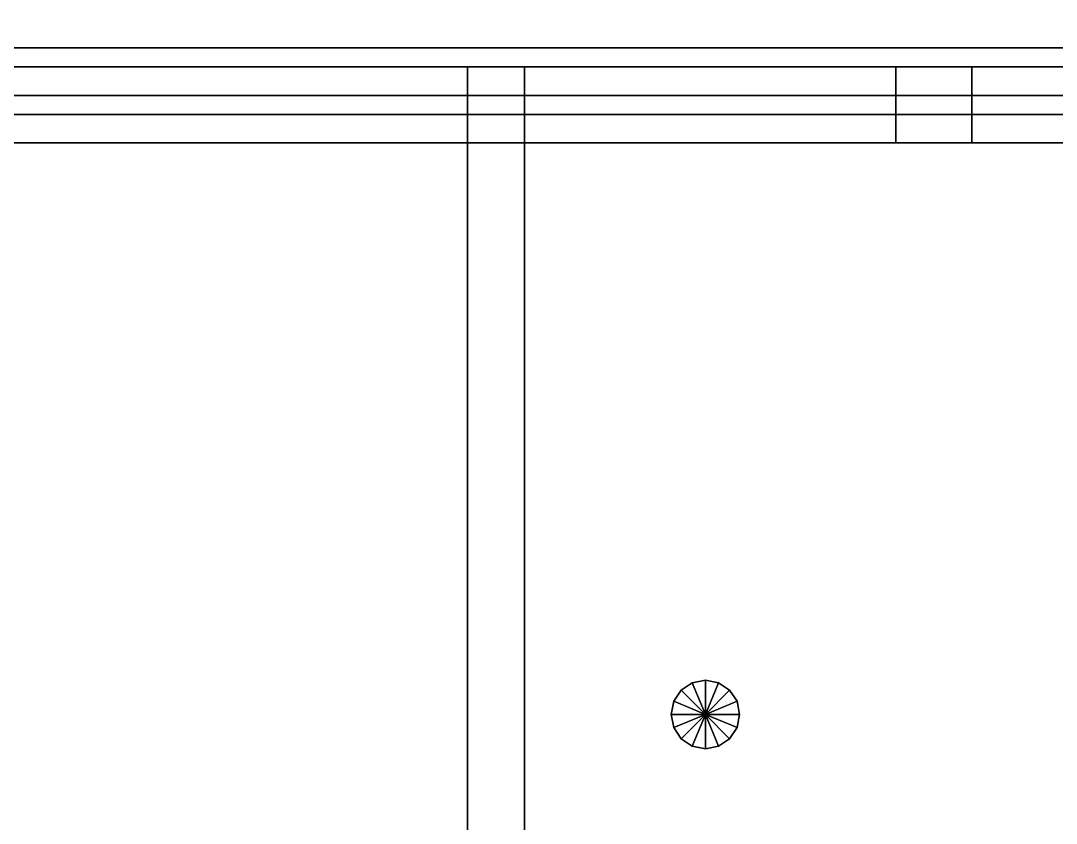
# Model space of a CAD drawing. Header units: millimetres. Extents: x -8000 to 18500, y -500 to 32500.
# Drawn here: x 5681 to 6769, y 11686 to 12528 of the extents above; entities that cross this region are included whole.
import ezdxf

# ---------------------------------------------------------------- set-up
doc = ezdxf.new("R2010")
doc.units = ezdxf.units.MM
for name, color, linetype in [('3D-GLAZING', 7, 'Continuous'), ('3D-LIGHTS', 7, 'Continuous'), ('3D-PERGOLA', 7, 'Continuous'), ('3D-SITE', 7, 'Continuous'), ('3D-SLABS', 7, 'Continuous')]:
    doc.layers.add(name, color=color, linetype=linetype)

msp = doc.modelspace()

# ---------------------------------------------------------------- linework, layer by layer
at = {"layer": '3D-GLAZING', "color": 7}
for points in [[(0, 12430, 5030), (0, 12500, 5030), (10000, 12500, 5030), (10000, 12430, 5030)], [(0, 12500, 5030), (0, 12500, 5070), (10000, 12500, 5070), (10000, 12500, 5030)], [(0, 12430, 5070), (10000, 12430, 5070), (10000, 12500, 5070), (0, 12500, 5070)], [(50, 12450, 3950), (50, 12480, 3950), (9950, 12480, 3950), (9950, 12450, 3950)], [(50, 12480, 3950), (50, 12480, 5030), (9950, 12480, 5030), (9950, 12480, 3950)], [(50, 12450, 5030), (9950, 12450, 5030), (9950, 12480, 5030), (50, 12480, 5030)], [(50, 12450, 3950), (9950, 12450, 3950), (9950, 12450, 5030), (50, 12450, 5030)], [(0, 12430, 5030), (10000, 12430, 5030), (10000, 12430, 5070), (0, 12430, 5070)]]:
    msp.add_3dface(points, dxfattribs=at)
at = {"layer": '3D-LIGHTS', "color": 7}
for points in [[(6386.2, 11833.3, 6510), (6374.5, 11825.5, 6510), (6374.5, 11825.5, 6550), (6386.2, 11833.3, 6550)], [(6400, 11800, 6550), (6386.2, 11833.3, 6550), (6374.5, 11825.5, 6550), (6400, 11800, 6550)], [(6400, 11800, 6510), (6374.5, 11825.5, 6510), (6386.2, 11833.3, 6510), (6400, 11800, 6510)], [(6400, 11836, 6510), (6386.2, 11833.3, 6510), (6386.2, 11833.3, 6550), (6400, 11836, 6550)], [(6400, 11800, 6550), (6400, 11836, 6550), (6386.2, 11833.3, 6550), (6400, 11800, 6550)], [(6400, 11800, 6510), (6386.2, 11833.3, 6510), (6400, 11836, 6510), (6400, 11800, 6510)], [(6413.8, 11833.3, 6510), (6400, 11836, 6510), (6400, 11836, 6550), (6413.8, 11833.3, 6550)], [(6400, 11800, 6550), (6413.8, 11833.3, 6550), (6400, 11836, 6550), (6400, 11800, 6550)], [(6400, 11800, 6510), (6400, 11836, 6510), (6413.8, 11833.3, 6510), (6400, 11800, 6510)], [(6400, 11800, 6550), (6425.5, 11825.5, 6550), (6413.8, 11833.3, 6550), (6400, 11800, 6550)], [(6400, 11800, 6510), (6413.8, 11833.3, 6510), (6425.5, 11825.5, 6510), (6400, 11800, 6510)], [(6425.5, 11825.5, 6510), (6413.8, 11833.3, 6510), (6413.8, 11833.3, 6550), (6425.5, 11825.5, 6550)], [(6374.5, 11825.5, 6510), (6366.7, 11813.8, 6510), (6366.7, 11813.8, 6550), (6374.5, 11825.5, 6550)], [(6400, 11800, 6550), (6374.5, 11825.5, 6550), (6366.7, 11813.8, 6550), (6400, 11800, 6550)], [(6400, 11800, 6510), (6366.7, 11813.8, 6510), (6374.5, 11825.5, 6510), (6400, 11800, 6510)], [(6400, 11800, 6550), (6433.3, 11813.8, 6550), (6425.5, 11825.5, 6550), (6400, 11800, 6550)], [(6400, 11800, 6510), (6425.5, 11825.5, 6510), (6433.3, 11813.8, 6510), (6400, 11800, 6510)], [(6433.3, 11813.8, 6510), (6425.5, 11825.5, 6510), (6425.5, 11825.5, 6550), (6433.3, 11813.8, 6550)], [(6366.7, 11813.8, 6510), (6364, 11800, 6510), (6364, 11800, 6550), (6366.7, 11813.8, 6550)], [(6400, 11800, 6550), (6366.7, 11813.8, 6550), (6364, 11800, 6550), (6400, 11800, 6550)], [(6400, 11800, 6510), (6364, 11800, 6510), (6366.7, 11813.8, 6510), (6400, 11800, 6510)], [(6400, 11800, 6550), (6436, 11800, 6550), (6433.3, 11813.8, 6550), (6400, 11800, 6550)], [(6400, 11800, 6510), (6433.3, 11813.8, 6510), (6436, 11800, 6510), (6400, 11800, 6510)], [(6436, 11800, 6510), (6433.3, 11813.8, 6510), (6433.3, 11813.8, 6550), (6436, 11800, 6550)], [(6364, 11800, 6510), (6366.7, 11786.2, 6510), (6366.7, 11786.2, 6550), (6364, 11800, 6550)], [(6400, 11800, 6550), (6364, 11800, 6550), (6366.7, 11786.2, 6550), (6400, 11800, 6550)], [(6400, 11800, 6510), (6366.7, 11786.2, 6510), (6364, 11800, 6510), (6400, 11800, 6510)], [(6400, 11800, 6550), (6366.7, 11786.2, 6550), (6374.5, 11774.5, 6550), (6400, 11800, 6550)], [(6400, 11800, 6510), (6374.5, 11774.5, 6510), (6366.7, 11786.2, 6510), (6400, 11800, 6510)], [(6400, 11800, 6550), (6374.5, 11774.5, 6550), (6386.2, 11766.7, 6550), (6400, 11800, 6550)], [(6400, 11800, 6510), (6386.2, 11766.7, 6510), (6374.5, 11774.5, 6510), (6400, 11800, 6510)], [(6400, 11800, 6550), (6386.2, 11766.7, 6550), (6400, 11764, 6550), (6400, 11800, 6550)], [(6400, 11800, 6510), (6400, 11764, 6510), (6386.2, 11766.7, 6510), (6400, 11800, 6510)], [(6397.2, 11801.1, 6550), (6397, 11800, 6550), (6397, 11800, 6780), (6397.2, 11801.1, 6780)], [(6400, 11800, 6780), (6397.2, 11801.1, 6780), (6397, 11800, 6780), (6400, 11800, 6780)], [(6400, 11800, 6550), (6397, 11800, 6550), (6397.2, 11801.1, 6550), (6400, 11800, 6550)], [(6397, 11800, 6550), (6397.2, 11798.9, 6550), (6397.2, 11798.9, 6780), (6397, 11800, 6780)], [(6400, 11800, 6780), (6397, 11800, 6780), (6397.2, 11798.9, 6780), (6400, 11800, 6780)], [(6400, 11800, 6550), (6397.2, 11798.9, 6550), (6397, 11800, 6550), (6400, 11800, 6550)], [(6397.9, 11802.1, 6550), (6397.2, 11801.1, 6550), (6397.2, 11801.1, 6780), (6397.9, 11802.1, 6780)], [(6400, 11800, 6780), (6397.9, 11802.1, 6780), (6397.2, 11801.1, 6780), (6400, 11800, 6780)], [(6400, 11800, 6550), (6397.2, 11801.1, 6550), (6397.9, 11802.1, 6550), (6400, 11800, 6550)], [(6400, 11800, 6780), (6397.2, 11798.9, 6780), (6397.9, 11797.9, 6780), (6400, 11800, 6780)], [(6400, 11800, 6550), (6397.9, 11797.9, 6550), (6397.2, 11798.9, 6550), (6400, 11800, 6550)], [(6397.2, 11798.9, 6550), (6397.9, 11797.9, 6550), (6397.9, 11797.9, 6780), (6397.2, 11798.9, 6780)], [(6398.9, 11802.8, 6550), (6397.9, 11802.1, 6550), (6397.9, 11802.1, 6780), (6398.9, 11802.8, 6780)], [(6400, 11800, 6780), (6398.9, 11802.8, 6780), (6397.9, 11802.1, 6780), (6400, 11800, 6780)], [(6400, 11800, 6550), (6397.9, 11802.1, 6550), (6398.9, 11802.8, 6550), (6400, 11800, 6550)], [(6400, 11800, 6780), (6397.9, 11797.9, 6780), (6398.9, 11797.2, 6780), (6400, 11800, 6780)], [(6400, 11800, 6550), (6398.9, 11797.2, 6550), (6397.9, 11797.9, 6550), (6400, 11800, 6550)], [(6397.9, 11797.9, 6550), (6398.9, 11797.2, 6550), (6398.9, 11797.2, 6780), (6397.9, 11797.9, 6780)], [(6400, 11803, 6550), (6398.9, 11802.8, 6550), (6398.9, 11802.8, 6780), (6400, 11803, 6780)], [(6400, 11800, 6780), (6400, 11803, 6780), (6398.9, 11802.8, 6780), (6400, 11800, 6780)], [(6400, 11800, 6550), (6398.9, 11802.8, 6550), (6400, 11803, 6550), (6400, 11800, 6550)], [(6400, 11800, 6780), (6398.9, 11797.2, 6780), (6400, 11797, 6780), (6400, 11800, 6780)], [(6400, 11800, 6550), (6400, 11797, 6550), (6398.9, 11797.2, 6550), (6400, 11800, 6550)], [(6398.9, 11797.2, 6550), (6400, 11797, 6550), (6400, 11797, 6780), (6398.9, 11797.2, 6780)], [(6401.1, 11802.8, 6550), (6400, 11803, 6550), (6400, 11803, 6780), (6401.1, 11802.8, 6780)], [(6400, 11800, 6780), (6401.1, 11802.8, 6780), (6400, 11803, 6780), (6400, 11800, 6780)], [(6400, 11800, 6550), (6400, 11803, 6550), (6401.1, 11802.8, 6550), (6400, 11800, 6550)], [(6400, 11800, 6780), (6402.1, 11802.1, 6780), (6401.1, 11802.8, 6780), (6400, 11800, 6780)], [(6400, 11800, 6550), (6401.1, 11802.8, 6550), (6402.1, 11802.1, 6550), (6400, 11800, 6550)], [(6400, 11800, 6780), (6402.8, 11801.1, 6780), (6402.1, 11802.1, 6780), (6400, 11800, 6780)], [(6400, 11800, 6550), (6402.1, 11802.1, 6550), (6402.8, 11801.1, 6550), (6400, 11800, 6550)], [(6400, 11800, 6780), (6403, 11800, 6780), (6402.8, 11801.1, 6780), (6400, 11800, 6780)], [(6400, 11800, 6550), (6402.8, 11801.1, 6550), (6403, 11800, 6550), (6400, 11800, 6550)], [(6400, 11800, 6780), (6400, 11797, 6780), (6401.1, 11797.2, 6780), (6400, 11800, 6780)], [(6400, 11800, 6550), (6401.1, 11797.2, 6550), (6400, 11797, 6550), (6400, 11800, 6550)], [(6400, 11800, 6780), (6401.1, 11797.2, 6780), (6402.1, 11797.9, 6780), (6400, 11800, 6780)], [(6400, 11800, 6550), (6402.1, 11797.9, 6550), (6401.1, 11797.2, 6550), (6400, 11800, 6550)], [(6400, 11800, 6780), (6402.1, 11797.9, 6780), (6402.8, 11798.9, 6780), (6400, 11800, 6780)], [(6400, 11800, 6550), (6402.8, 11798.9, 6550), (6402.1, 11797.9, 6550), (6400, 11800, 6550)], [(6400, 11800, 6780), (6402.8, 11798.9, 6780), (6403, 11800, 6780), (6400, 11800, 6780)], [(6400, 11800, 6550), (6403, 11800, 6550), (6402.8, 11798.9, 6550), (6400, 11800, 6550)], [(6400, 11800, 6550), (6400, 11764, 6550), (6413.8, 11766.7, 6550), (6400, 11800, 6550)], [(6400, 11800, 6510), (6413.8, 11766.7, 6510), (6400, 11764, 6510), (6400, 11800, 6510)], [(6400, 11800, 6550), (6413.8, 11766.7, 6550), (6425.5, 11774.5, 6550), (6400, 11800, 6550)], [(6400, 11800, 6510), (6425.5, 11774.5, 6510), (6413.8, 11766.7, 6510), (6400, 11800, 6510)], [(6400, 11800, 6550), (6425.5, 11774.5, 6550), (6433.3, 11786.2, 6550), (6400, 11800, 6550)], [(6400, 11800, 6510), (6433.3, 11786.2, 6510), (6425.5, 11774.5, 6510), (6400, 11800, 6510)], [(6400, 11800, 6550), (6433.3, 11786.2, 6550), (6436, 11800, 6550), (6400, 11800, 6550)], [(6400, 11800, 6510), (6436, 11800, 6510), (6433.3, 11786.2, 6510), (6400, 11800, 6510)], [(6400, 11797, 6550), (6401.1, 11797.2, 6550), (6401.1, 11797.2, 6780), (6400, 11797, 6780)], [(6402.1, 11802.1, 6550), (6401.1, 11802.8, 6550), (6401.1, 11802.8, 6780), (6402.1, 11802.1, 6780)], [(6401.1, 11797.2, 6550), (6402.1, 11797.9, 6550), (6402.1, 11797.9, 6780), (6401.1, 11797.2, 6780)], [(6402.8, 11801.1, 6550), (6402.1, 11802.1, 6550), (6402.1, 11802.1, 6780), (6402.8, 11801.1, 6780)], [(6402.1, 11797.9, 6550), (6402.8, 11798.9, 6550), (6402.8, 11798.9, 6780), (6402.1, 11797.9, 6780)], [(6403, 11800, 6550), (6402.8, 11801.1, 6550), (6402.8, 11801.1, 6780), (6403, 11800, 6780)], [(6402.8, 11798.9, 6550), (6403, 11800, 6550), (6403, 11800, 6780), (6402.8, 11798.9, 6780)], [(6433.3, 11786.2, 6510), (6436, 11800, 6510), (6436, 11800, 6550), (6433.3, 11786.2, 6550)], [(6366.7, 11786.2, 6510), (6374.5, 11774.5, 6510), (6374.5, 11774.5, 6550), (6366.7, 11786.2, 6550)], [(6425.5, 11774.5, 6510), (6433.3, 11786.2, 6510), (6433.3, 11786.2, 6550), (6425.5, 11774.5, 6550)], [(6374.5, 11774.5, 6510), (6386.2, 11766.7, 6510), (6386.2, 11766.7, 6550), (6374.5, 11774.5, 6550)], [(6413.8, 11766.7, 6510), (6425.5, 11774.5, 6510), (6425.5, 11774.5, 6550), (6413.8, 11766.7, 6550)], [(6386.2, 11766.7, 6510), (6400, 11764, 6510), (6400, 11764, 6550), (6386.2, 11766.7, 6550)], [(6400, 11764, 6510), (6413.8, 11766.7, 6510), (6413.8, 11766.7, 6550), (6400, 11764, 6550)]]:
    msp.add_3dface(points, dxfattribs=at)
at = {"layer": '3D-PERGOLA', "color": 7}
for points in [[(0, 12400, 6720), (0, 12480, 6720), (10000, 12480, 6720), (10000, 12400, 6720)], [(0, 12480, 6720), (0, 12480, 6900), (10000, 12480, 6900), (10000, 12480, 6720)], [(0, 12400, 6900), (10000, 12400, 6900), (10000, 12480, 6900), (0, 12480, 6900)], [(6150, 10000, 6780), (6150, 12480, 6780), (6210, 12480, 6780), (6210, 10000, 6780)], [(6150, 12480, 6780), (6150, 12480, 6900), (6210, 12480, 6900), (6210, 12480, 6780)], [(6150, 10000, 6780), (6150, 10000, 6900), (6150, 12480, 6900), (6150, 12480, 6780)], [(6150, 10000, 6900), (6210, 10000, 6900), (6210, 12480, 6900), (6150, 12480, 6900)], [(6210, 10000, 6780), (6210, 12480, 6780), (6210, 12480, 6900), (6210, 10000, 6900)], [(6600, 12400, 3950), (6600, 12480, 3950), (6680, 12480, 3950), (6680, 12400, 3950)], [(6600, 12480, 3950), (6600, 12480, 6900), (6680, 12480, 6900), (6680, 12480, 3950)], [(6600, 12400, 3950), (6600, 12400, 6900), (6600, 12480, 6900), (6600, 12480, 3950)], [(6600, 12400, 6900), (6680, 12400, 6900), (6680, 12480, 6900), (6600, 12480, 6900)], [(6680, 12400, 3950), (6680, 12480, 3950), (6680, 12480, 6900), (6680, 12400, 6900)], [(0, 12400, 6720), (10000, 12400, 6720), (10000, 12400, 6900), (0, 12400, 6900)], [(6600, 12400, 3950), (6680, 12400, 3950), (6680, 12400, 6900), (6600, 12400, 6900)]]:
    msp.add_3dface(points, dxfattribs=at)
at = {"layer": '3D-SITE', "color": 7}
for points in [[(-3000, 9900, -30), (-3000, 25500, -30), (13000, 25500, -30), (13000, 9900, -30)], [(-3000, 9900), (13000, 9900), (13000, 25500), (-3000, 25500)]]:
    msp.add_3dface(points, dxfattribs=at)
at = {"layer": '3D-SLABS', "color": 7}
for points in [[(0, 10000, 3800), (0, 12500, 3800), (10000, 12500, 3800), (10000, 10000, 3800)], [(0, 12500, 3800), (0, 12500, 3950), (10000, 12500, 3950), (10000, 12500, 3800)], [(0, 10000, 3950), (10000, 10000, 3950), (10000, 12500, 3950), (0, 12500, 3950)]]:
    msp.add_3dface(points, dxfattribs=at)

doc.saveas('drawing.dxf')
